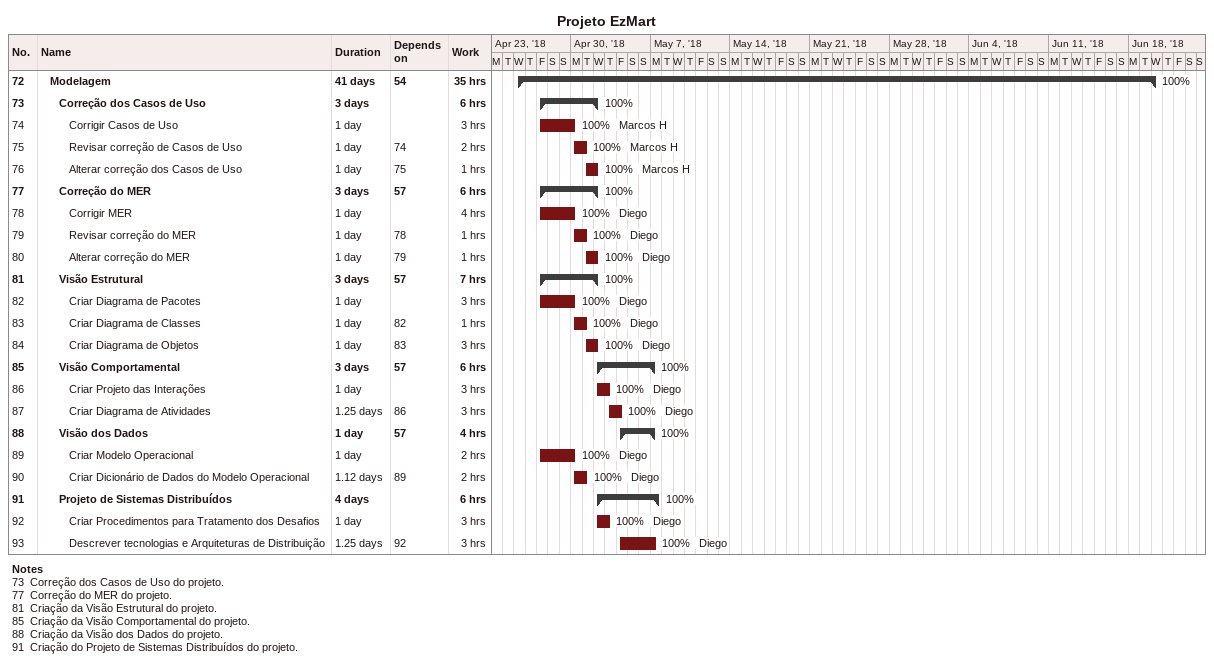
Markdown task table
Projeto EzMart

| ID | Level | Task | Duration | Start | Finish | Predecessors | Resources | % complete | Work (h) |
|---|---|---|---|---|---|---|---|---|---|
| 72 | 2 | **Modelagem** | 41d | 2018-04-25 | 2018-06-20 | 54 |  | 100 | 35 |
| 73 | 3 | **Correção dos Casos de Uso** | 3d | 2018-04-27 | 2018-05-02 |  |  | 100 | 6 |
| 74 | 4 | Corrigir Casos de Uso | 1d | 2018-04-27 | 2018-04-30 |  | Marcos H | 100 | 3 |
| 75 | 4 | Revisar correção de Casos de Uso | 1d | 2018-04-30 | 2018-05-01 | 74 | Marcos H | 100 | 2 |
| 76 | 4 | Alterar correção dos Casos de Uso | 1d | 2018-05-01 | 2018-05-02 | 75 | Marcos H | 100 | 1 |
| 77 | 3 | **Correção do MER** | 3d | 2018-04-27 | 2018-05-02 | 57 |  | 100 | 6 |
| 78 | 4 | Corrigir MER | 1d | 2018-04-27 | 2018-04-30 |  | Diego | 100 | 4 |
| 79 | 4 | Revisar correção do MER | 1d | 2018-04-30 | 2018-05-01 | 78 | Diego | 100 | 1 |
| 80 | 4 | Alterar correção do MER | 1d | 2018-05-01 | 2018-05-02 | 79 | Diego | 100 | 1 |
| 81 | 3 | **Visão Estrutural** | 3d | 2018-04-27 | 2018-05-02 | 57 |  | 100 | 7 |
| 82 | 4 | Criar Diagrama de Pacotes | 1d | 2018-04-27 | 2018-04-30 |  | Diego | 100 | 3 |
| 83 | 4 | Criar Diagrama de Classes | 1d | 2018-04-30 | 2018-05-01 | 82 | Diego | 100 | 1 |
| 84 | 4 | Criar Diagrama de Objetos | 1d | 2018-05-01 | 2018-05-02 | 83 | Diego | 100 | 3 |
| 85 | 3 | **Visão Comportamental** | 3d | 2018-05-02 | 2018-05-07 | 57 |  | 100 | 6 |
| 86 | 4 | Criar Projeto das Interações | 1d | 2018-05-02 | 2018-05-03 |  | Diego | 100 | 3 |
| 87 | 4 | Criar Diagrama de Atividades | 1.25d | 2018-05-03 | 2018-05-04 | 86 | Diego | 100 | 3 |
| 88 | 3 | **Visão dos Dados** | 1d | 2018-05-04 | 2018-05-07 | 57 |  | 100 | 4 |
| 89 | 4 | Criar Modelo Operacional | 1d | 2018-04-27 | 2018-04-30 |  | Diego | 100 | 2 |
| 90 | 4 | Criar Dicionário de Dados do Modelo Operacional | 1.12d | 2018-04-30 | 2018-05-01 | 89 | Diego | 100 | 2 |
| 91 | 3 | **Projeto de Sistemas Distribuídos** | 4d | 2018-05-02 | 2018-05-07 |  |  | 100 | 6 |
| 92 | 4 | Criar Procedimentos para Tratamento dos Desafios | 1d | 2018-05-02 | 2018-05-03 |  | Diego | 100 | 3 |
| 93 | 4 | Descrever tecnologias e Arquiteturas de Distribuição | 1.25d | 2018-05-04 | 2018-05-07 | 92 | Diego | 100 | 3 |

Notes
- 73: Correção dos Casos de Uso do projeto.
- 77: Correção do MER do projeto.
- 81: Criação da Visão Estrutural do projeto.
- 85: Criação da Visão Comportamental do projeto.
- 88: Criação da Visão dos Dados do projeto.
- 91: Criação do Projeto de Sistemas Distribuídos do projeto.
